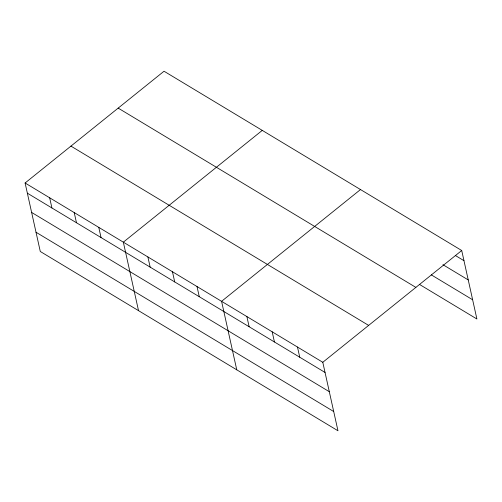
<?xml version="1.0" encoding="UTF-8"?>
<svg xmlns="http://www.w3.org/2000/svg" width="502" height="502" viewBox="0 0 502 502"><rect width="100%" height="100%" fill="white"/><g stroke="black" fill="none" stroke-linecap="round" stroke-linejoin="round"><path stroke-width="0.75" d="M25.1 182.998L322.792 362.287L337.971 430.772L40.285 251.489L25.1 182.998L164.028 71.228L461.714 250.511L476.9 319.002L419.634 284.515M262.264 130.388L123.335 242.165L138.521 310.65M360.499 189.555L221.577 301.325L236.762 369.817M322.792 362.287L461.714 250.511M455.314 255.474L463.973 260.689M442.933 264.692L468.24 279.934M431.35 274.895L472.633 299.757M118.183 108.112L415.869 287.395M70.945 146.113L368.637 325.396M27.359 193.176L325.045 372.459M31.62 212.421L329.312 391.704M36.018 232.244L333.711 411.527M297.485 347.045L299.744 357.223M272.184 331.803L274.437 341.981M246.877 316.567L249.136 326.746M197.016 286.535L199.275 296.713M172.456 271.745L174.715 281.923M147.895 256.955L150.154 267.133M98.781 227.375L101.034 237.546M74.221 212.578L76.473 222.756M49.66 197.788L51.913 207.966"/></g></svg>
